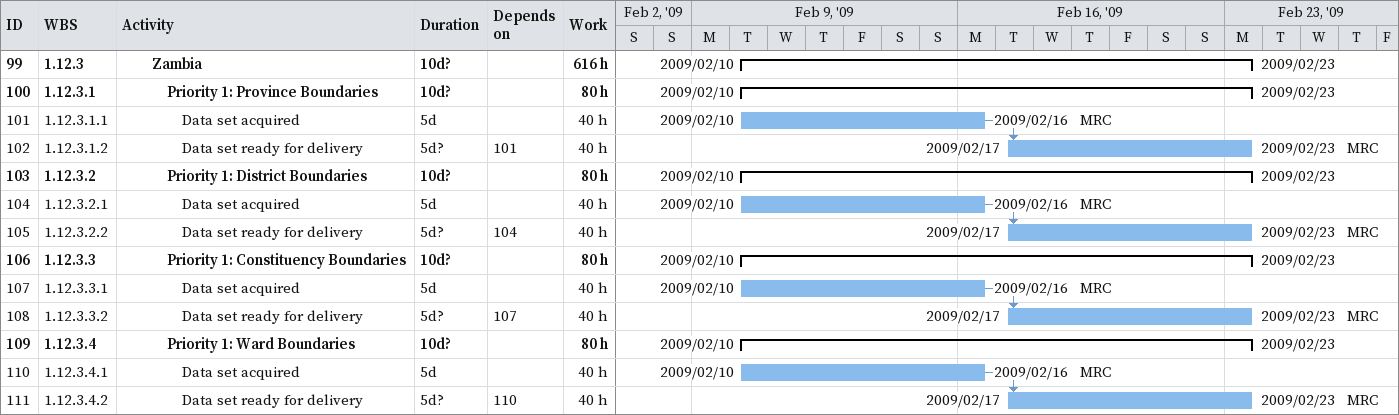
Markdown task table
| ID | WBS | Task | Duration | Start | Finish | Predecessors | Resources | Work (h) |
|---|---|---|---|---|---|---|---|---|
| 99 | 1.12.3 | **Zambia** | 10d? | 2009-02-10 | 2009-02-23 |  |  | 616 |
| 100 | 1.12.3.1 | **Priority 1: Province Boundaries** | 10d? | 2009-02-10 | 2009-02-23 |  |  | 80 |
| 101 | 1.12.3.1.1 | Data set acquired | 5d | 2009-02-10 | 2009-02-16 |  | MRC | 40 |
| 102 | 1.12.3.1.2 | Data set ready for delivery | 5d? | 2009-02-17 | 2009-02-23 | 101 | MRC | 40 |
| 103 | 1.12.3.2 | **Priority 1: District Boundaries** | 10d? | 2009-02-10 | 2009-02-23 |  |  | 80 |
| 104 | 1.12.3.2.1 | Data set acquired | 5d | 2009-02-10 | 2009-02-16 |  | MRC | 40 |
| 105 | 1.12.3.2.2 | Data set ready for delivery | 5d? | 2009-02-17 | 2009-02-23 | 104 | MRC | 40 |
| 106 | 1.12.3.3 | **Priority 1: Constituency Boundaries** | 10d? | 2009-02-10 | 2009-02-23 |  |  | 80 |
| 107 | 1.12.3.3.1 | Data set acquired | 5d | 2009-02-10 | 2009-02-16 |  | MRC | 40 |
| 108 | 1.12.3.3.2 | Data set ready for delivery | 5d? | 2009-02-17 | 2009-02-23 | 107 | MRC | 40 |
| 109 | 1.12.3.4 | **Priority 1: Ward Boundaries** | 10d? | 2009-02-10 | 2009-02-23 |  |  | 80 |
| 110 | 1.12.3.4.1 | Data set acquired | 5d | 2009-02-10 | 2009-02-16 |  | MRC | 40 |
| 111 | 1.12.3.4.2 | Data set ready for delivery | 5d? | 2009-02-17 | 2009-02-23 | 110 | MRC | 40 |
